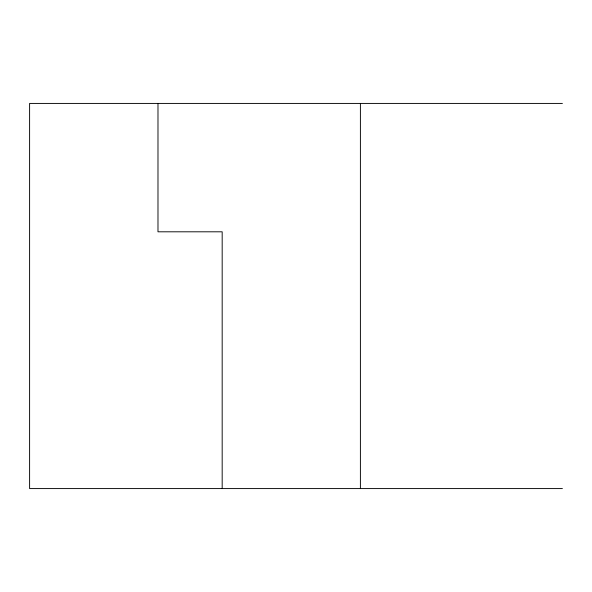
<?xml version="1.0" encoding="UTF-8"?>
<svg xmlns="http://www.w3.org/2000/svg" width="592" height="592" viewBox="0 0 592 592"><rect width="100%" height="100%" fill="white"/><g stroke="black" fill="none" stroke-linecap="round" stroke-linejoin="round"><path stroke-width="0.89" d="M562.4 103.422L29.6 103.422L29.6 488.578L562.4 488.578M360.402 103.422L360.402 488.578M222.178 488.578L222.178 231.805L157.983 231.805L157.983 103.422"/></g></svg>
